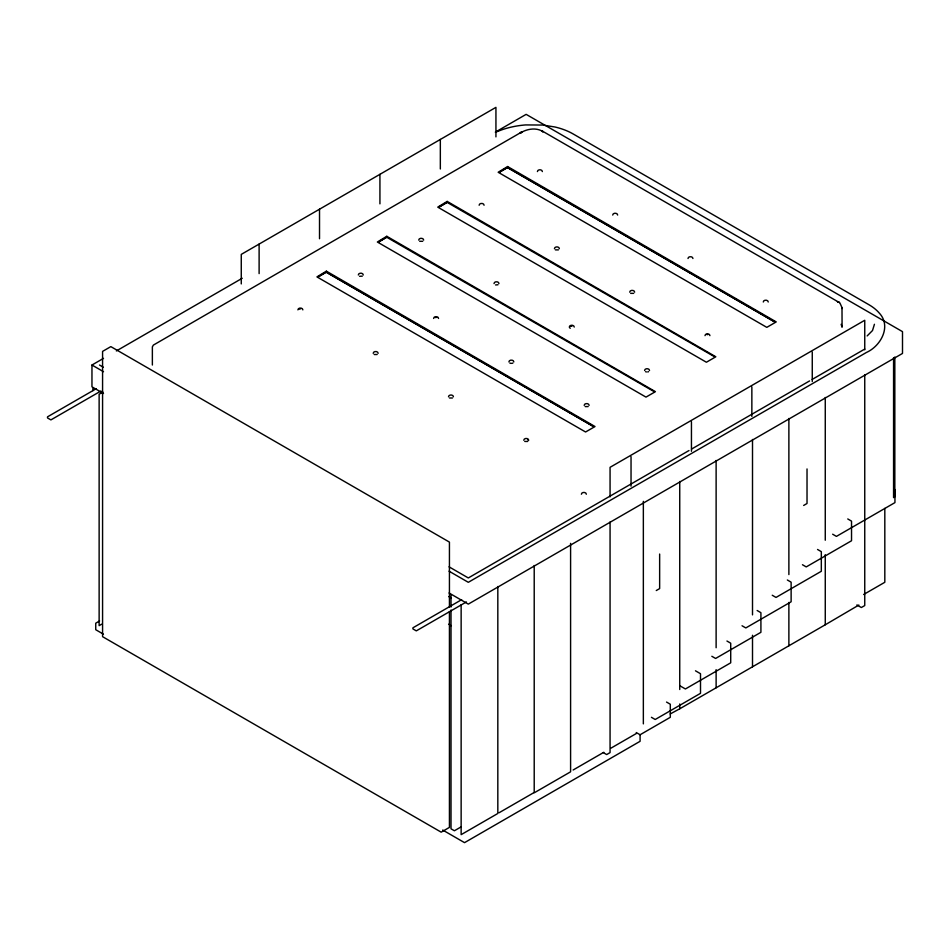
<?xml version="1.0" encoding="UTF-8"?>
<svg xmlns="http://www.w3.org/2000/svg" width="950" height="950" viewBox="0 0 950 950"><rect width="100%" height="100%" fill="white"/><g stroke="black" fill="none" stroke-linecap="round" stroke-linejoin="round"><path stroke-width="1.43" d="M103.514 358.352L91.96 365.026L91.96 386.828L103.514 393.502M259.113 273.612L259.113 244.079M297.908 309.866C297.896 307.444 302.872 307.444 302.848 309.866M319.521 238.735L319.521 209.202M358.316 274.989C358.304 272.567 363.28 272.567 363.256 274.989M373.207 353.341C373.184 350.906 378.159 350.906 378.136 353.341M379.929 203.858L379.929 174.325M418.724 240.112C418.713 237.69 423.688 237.69 423.664 240.112M433.616 318.464C433.592 316.029 438.567 316.029 438.544 318.464M440.337 168.981L440.337 139.448M448.495 396.803C448.471 394.381 453.447 394.381 453.423 396.803M451.012 609.995L451.012 828.804L454.409 830.763L460.798 827.07M451.012 607.038L451.012 595.211M461.142 604.722L461.142 834.658L497.218 813.829M479.133 205.236C479.121 202.813 484.096 202.813 484.072 205.236M494.024 283.587C494 281.152 498.976 281.152 498.952 283.587M497.824 586.506L497.824 813.473M508.903 361.926C508.879 359.504 513.855 359.504 513.831 361.926M523.783 440.277C523.759 437.843 528.734 437.843 528.711 440.277M528.259 440.313L527.998 439.66M534.209 565.499L534.209 792.822L570.594 771.816L570.594 543.364M537.427 171.582C537.403 169.159 542.379 169.159 542.355 171.582M554.432 248.71C554.408 246.276 559.384 246.276 559.36 248.71M569.311 327.049C569.288 324.627 574.263 324.627 574.239 327.049M581.388 494.238C581.376 491.815 586.352 491.815 586.328 494.238M584.191 405.401C584.167 402.966 589.143 402.966 589.119 405.401M610.066 521.954L610.066 752.602L606.67 754.561L603.321 752.626M610.066 496.85L610.066 467.317L864.749 320.281L864.749 349.814M612.714 215.056C612.691 212.622 617.666 212.622 617.643 215.056M629.719 292.173C629.696 289.75 634.671 289.75 634.648 292.173M631.038 486.162L631.038 456.629M643.352 723.876L643.352 501.351M644.599 370.524C644.575 368.089 649.551 368.089 649.527 370.524M659.644 554.04L659.644 588.596L656.272 590.544M670.189 713.961L679.737 708.795L679.737 703.998M679.737 689.51L679.737 481.484M688.002 258.519C687.978 256.096 692.954 256.096 692.93 258.519M691.446 451.286L691.446 421.753M705.007 335.647C704.983 333.213 709.959 333.213 709.935 335.647M679.737 708.795L716.122 687.8L716.122 669.643M716.122 647.746L716.122 460.477M751.854 416.409L751.854 386.876M716.122 687.8L752.507 666.793L752.507 635.289M752.507 614.876L752.507 439.47M763.289 301.993C763.278 299.559 768.241 299.559 768.229 301.993M752.507 666.793L788.88 645.786L788.88 602.419M788.88 574.584L788.88 418.475M807.025 468.944L807.025 503.5L803.664 505.447M812.262 381.532L812.262 351.999M788.88 645.786L825.265 624.779L825.265 554.705M825.265 540.229L825.265 397.468M864.749 374.918L864.749 605.566L861.341 607.525L856.888 604.948M884.818 508.357L884.818 582.279L863.621 594.51M874.428 324.271L872.516 330.517L867.16 335.932M298.751 309.237L300.651 308.774M116.363 350.942L242.25 278.255M495.318 132.157L526.146 114.356L902.5 331.645L902.5 353.436L468.314 604.117L449.053 592.99M96.33 388.657L47.5 416.848L47.5 417.941L50.896 419.9L100.914 391.02M102.861 392.077L99.133 394.238L99.133 625.646L101.614 624.209M386.614 237.334L378.682 241.917L386.614 237.179L654.087 391.614M447.022 202.457L439.09 207.041L447.022 202.303L714.495 356.737M99.584 620.967L95.736 623.188L95.736 629.719L103.443 634.172M688.988 450.549L468.314 577.956L449.041 566.829M691.553 449.077L809.578 380.926M812.143 379.442L864.749 349.077M461.641 599.676L412.906 627.819L412.906 628.912L416.302 630.871L466.414 601.932M499.106 812.737L533.603 792.822M573.147 769.987L603.808 752.281M610.803 748.244L636.357 733.495M858.859 605.043L825.265 624.779M636.251 732.533L640.098 734.754L670.308 717.309L670.308 704.235L666.532 702.062M497.159 131.634L500.923 130.15A61.311 35.399 0 0 1 525.611 124.925L542.723 125.044L555.049 127.015A54.613 31.528 0 0 1 573.147 133.95L868.941 304.724A53.58 30.934 0 0 1 879.059 312.847C891.824 326.04 880.887 346.014 866.459 352.45L468.314 582.314L449.053 571.188M422.679 241.3L419.71 241.3M362.271 276.177L359.563 276.284M558.386 249.886L555.406 249.886M497.978 284.762L495.556 284.952M377.162 354.516L374.181 354.516M633.674 293.36L630.693 293.36M512.857 363.114L511.682 363.387M452.449 397.991L449.469 397.991M648.553 371.699L647.698 371.949M588.145 406.576L585.164 406.576M527.737 441.453L524.756 441.453M435.053 317.514L436.608 317.395M570.748 326.111L571.508 325.862M706.705 334.531L706.954 334.483M570.986 326.04L572.043 325.957M707.204 334.554L708.011 334.59M511.053 363.387L509.877 363.114M646.428 371.949L645.572 371.699M570.285 328.237L569.513 327.655M847.756 518.949L851.533 521.134L851.533 540.752L806.229 566.913L802.453 564.727M832.651 534.209L836.428 536.394L894.947 502.609L894.947 489.523M817.546 549.468L821.322 551.653L821.322 571.271L776.019 597.431L772.243 595.246M787.348 579.987L791.124 582.172L791.124 601.789L745.821 627.938L742.045 625.765M757.138 610.506L760.914 612.691L760.914 632.308L715.611 658.457L711.835 656.284M726.94 641.024L730.716 643.197L730.716 662.815L685.413 688.976L680.378 686.066M695.471 670.807L700.506 673.716L700.506 693.334L655.203 719.494L651.427 717.309M99.513 365.026L103.36 367.246M91.96 365.026L103.514 371.699M448.804 596.588L451.214 597.989M448.626 624.209L451.202 625.694M442.7 830.039L464.538 842.65L640.098 741.297L640.098 734.754M839.503 302.623L541.928 130.839L542.972 131.682C536.465 127.181 526.739 128.891 520.41 132.964L521.871 131.919L153.389 345.088L152.368 346.869L152.368 365.026M839.919 302.991L841.997 307.598L842.08 327.216L841.142 324.306M842.068 308.56L842.009 307.753M894.829 356.986L894.829 496.897L893.57 497.622L893.57 357.711M495.936 136.883L495.936 107.35L241.264 254.386L241.264 283.919M449.433 607.145L449.433 542.106L110.841 346.619L102.576 351.393L102.576 636.678L441.18 832.164L449.433 827.391L449.433 611.586M92.898 388.455L92.898 390.64M521.823 131.955L520.339 133L521.823 131.955M326.372 271.166L316.932 276.889L585.58 431.989L595.021 426.538L326.372 271.166M386.781 236.289L377.34 242.013L645.988 397.112L655.429 391.661L386.781 236.289M447.189 201.412L437.748 207.136L706.396 362.235L715.837 356.784L447.189 201.412M507.597 166.535L498.156 172.259L766.804 327.358L776.245 321.907L507.597 166.535M326.206 272.056L318.274 276.794L326.206 272.211L593.679 426.633L326.206 272.056M507.431 167.426L499.498 172.164L507.431 167.58L774.903 322.014L507.431 167.426M838.945 302.207L837.413 301.684L838.981 302.243M542.854 131.646L541.868 130.756L542.854 131.646"/></g></svg>
